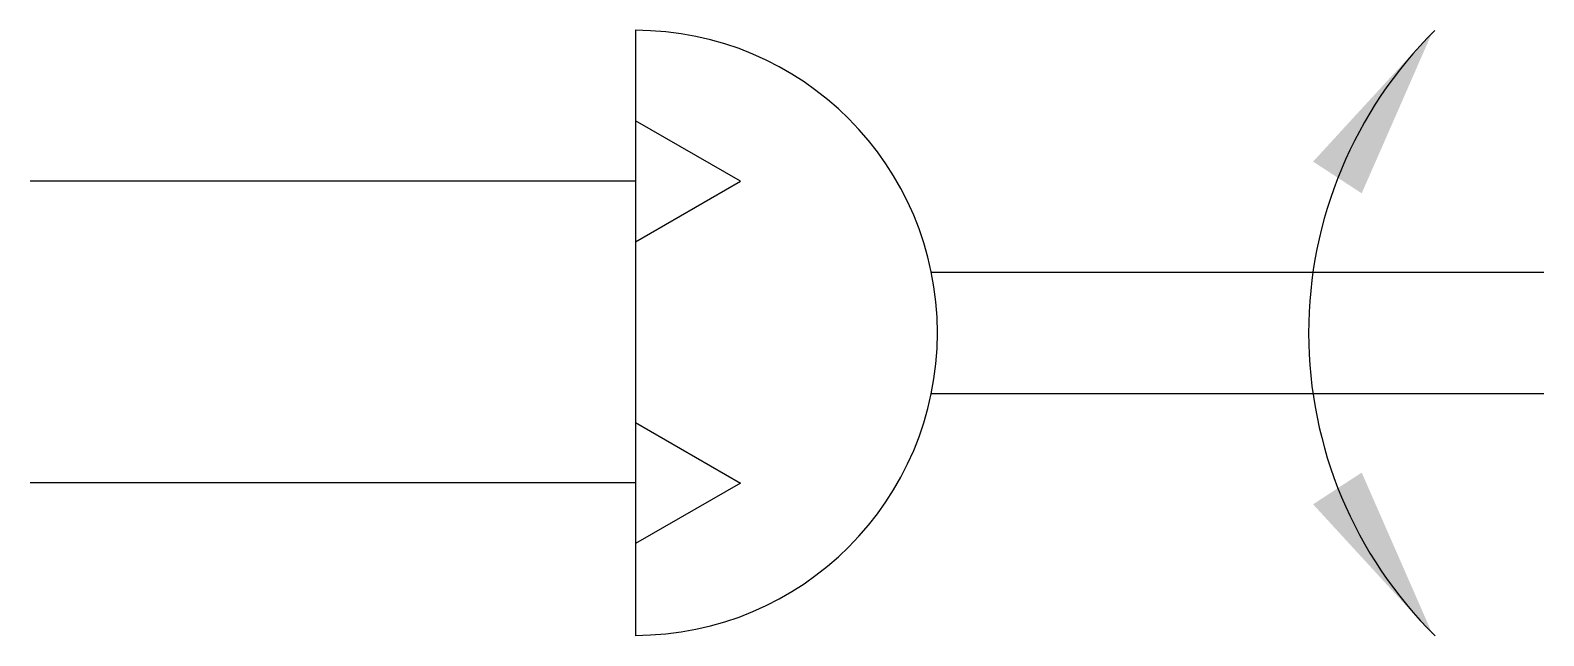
# Model space of a CAD drawing. Extents: x 567.5 to 592.6, y 372.7 to 382.7.
import ezdxf

# ---------------------------------------------------------------- set-up
doc = ezdxf.new("R2010")
doc.units = 0
doc.header["$LTSCALE"] = 5
doc.header["$MEASUREMENT"] = 0
doc.layers.add('11', color=1, linetype='CONTINUOUS')
doc.layers.add('12', color=2, linetype='CONTINUOUS')

msp = doc.modelspace()

# ---------------------------------------------------------------- linework, layer by layer
at = {"layer": '11'}
for p, q in [((577.549, 382.71), (577.549, 372.725)), ((579.281, 380.221), (577.549, 381.221)), ((577.549, 380.221), (567.539, 380.221)), ((577.549, 379.221), (579.281, 380.221)), ((582.438, 378.715), (592.564, 378.715)), ((582.438, 376.715), (592.564, 376.715)), ((577.549, 376.233), (579.281, 375.233)), ((577.549, 375.234), (567.539, 375.234)), ((579.281, 375.233), (577.549, 374.233))]:
    msp.add_line(p, q, dxfattribs=at)
for centre, radius, start, end in [((577.539, 377.715), 5, 270, 90), ((595.707, 377.713), 7.031, 134.6929, 225.3648)]:
    msp.add_arc(centre, radius, start, end, dxfattribs=at)
at = {"layer": '12'}
for points in [[(588.75, 380.545), (589.554, 380.02), (590.726, 382.694)], [(588.75, 374.881), (589.554, 375.405), (590.726, 372.731)]]:
    msp.add_solid(points, dxfattribs=at)

doc.saveas('drawing.dxf')
